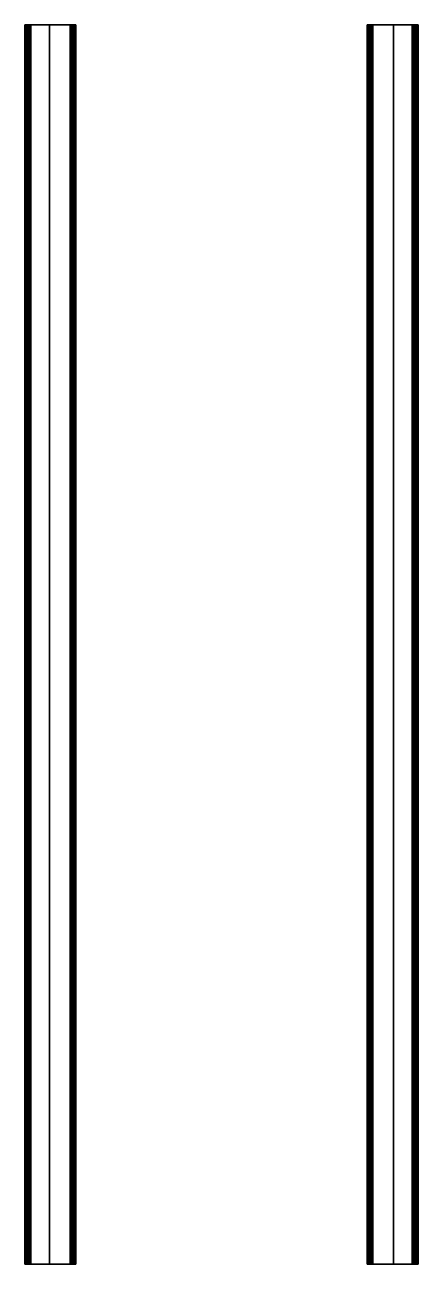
# Model space of a CAD drawing. Extents: x 0 to 139, y 0 to 438.
import ezdxf

# ---------------------------------------------------------------- set-up
doc = ezdxf.new("R2010")
doc.units = 0
doc.layers.add('ACESSORIOS', color=252, linetype='Continuous')

msp = doc.modelspace()

# ---------------------------------------------------------------- linework, layer by layer
at = {"layer": 'ACESSORIOS'}
for points in [[(1.48, 438, 14.44), (0, 438, 14.44), (0, 438, 2.09), (1.48, 438, 2.09)], [(0, 438, 14.44), (0, 438, 2.09), (0, 0, 2.09), (0, 0, 14.44)], [(1.48, 438, 14.44), (1.48, 438, 2.09), (1.48, 0, 2.09), (1.48, 0, 14.44)], [(8.7, 0, 1.48), (8.7, 438, 1.48), (2.08, 438, 1.49), (2.08, 0, 1.49)], [(8.7, 0), (8.7, 438), (2.08, 438), (2.08, 0)], [(15.97, 0, 16.52), (2.08, 0, 16.52), (2.08, 438, 16.52), (15.97, 438, 16.52)], [(15.97, 0, 15.04), (2.08, 0, 15.04), (2.08, 438, 15.04), (15.97, 438, 15.04)], [(2.08, 438, 15.04), (15.97, 438, 15.04), (15.97, 438, 16.52), (2.08, 438, 16.52)], [(8.7, 438), (8.7, 438, 1.48), (2.08, 438, 1.49), (2.08, 438)], [(8.7, 0), (8.7, 0, 1.48), (8.7, 438, 1.48), (8.7, 438)], [(16.57, 438, 0.22), (18.05, 438, 0.22), (18.05, 438, 14.44), (16.57, 438, 14.44)], [(16.57, 438, 0.22), (16.57, 0, 0.22), (18.05, 0, 0.22), (18.05, 438, 0.22)], [(16.57, 438, 14.44), (16.57, 438, 0.22), (16.57, 0, 0.22), (16.57, 0, 14.44)], [(18.05, 438, 14.44), (18.05, 438, 0.22), (18.05, 0, 0.22), (18.05, 0, 14.44)], [(122.32, 438, 0.22), (120.83, 438, 0.22), (120.83, 438, 14.44), (122.32, 438, 14.44)], [(122.32, 438, 0.22), (122.32, 0, 0.22), (120.83, 0, 0.22), (120.83, 438, 0.22)], [(120.83, 438, 14.44), (120.83, 438, 0.22), (120.83, 0, 0.22), (120.83, 0, 14.44)], [(122.32, 438, 14.44), (122.32, 438, 0.22), (122.32, 0, 0.22), (122.32, 0, 14.44)], [(136.8, 438, 15.04), (122.92, 438, 15.04), (122.92, 438, 16.52), (136.8, 438, 16.52)], [(122.92, 0, 16.52), (136.8, 0, 16.52), (136.8, 438, 16.52), (122.92, 438, 16.52)], [(122.92, 0, 15.04), (136.8, 0, 15.04), (136.8, 438, 15.04), (122.92, 438, 15.04)], [(130.18, 438), (130.18, 438, 1.48), (136.8, 438, 1.49), (136.8, 438)], [(130.18, 0, 1.48), (130.18, 438, 1.48), (136.8, 438, 1.49), (136.8, 0, 1.49)], [(130.18, 0), (130.18, 438), (136.8, 438), (136.8, 0)], [(130.18, 0), (130.18, 0, 1.48), (130.18, 438, 1.48), (130.18, 438)], [(137.4, 438, 14.44), (138.88, 438, 14.44), (138.88, 438, 2.09), (137.4, 438, 2.09)], [(137.4, 438, 14.44), (137.4, 438, 2.09), (137.4, 0, 2.09), (137.4, 0, 14.44)], [(138.88, 438, 14.44), (138.88, 438, 2.09), (138.88, 0, 2.09), (138.88, 0, 14.44)], [(1.48, 0, 14.44), (0, 0, 14.44), (0, 0, 2.09), (1.48, 0, 2.09)], [(2.08, 0, 15.04), (15.97, 0, 15.04), (15.97, 0, 16.52), (2.08, 0, 16.52)], [(8.7, 0), (8.7, 0, 1.48), (2.08, 0, 1.49), (2.08, 0)], [(16.57, 0, 0.22), (18.05, 0, 0.22), (18.05, 0, 14.44), (16.57, 0, 14.44)], [(122.32, 0, 0.22), (120.83, 0, 0.22), (120.83, 0, 14.44), (122.32, 0, 14.44)], [(136.8, 0, 15.04), (122.92, 0, 15.04), (122.92, 0, 16.52), (136.8, 0, 16.52)], [(130.18, 0), (130.18, 0, 1.48), (136.8, 0, 1.49), (136.8, 0)], [(137.4, 0, 14.44), (138.88, 0, 14.44), (138.88, 0, 2.09), (137.4, 0, 2.09)]]:
    msp.add_3dface(points, dxfattribs=at)

# ---------------------------------------------------------------- meshes
mesh = msp.add_polymesh((2, 7), dxfattribs=at)
for k, corner in enumerate([(2.08, 438, 15.04), (1.93, 438, 15.01), (1.78, 438, 14.95), (1.66, 438, 14.86), (1.57, 438, 14.74), (1.51, 438, 14.59), (1.48, 438, 14.44), (2.08, 438, 16.52), (1.55, 438, 16.45), (1.04, 438, 16.24), (0.61, 438, 15.91), (0.28, 438, 15.48), (0.07, 438, 14.97), (0, 438, 14.44)]):
    mesh.set_mesh_vertex(divmod(k, 7), corner)
mesh = msp.add_polymesh((2, 7), dxfattribs=at)
for k, corner in enumerate([(1.48, 438, 2.09), (1.51, 438, 1.93), (1.57, 438, 1.78), (1.66, 438, 1.66), (1.78, 438, 1.57), (1.93, 438, 1.51), (2.08, 438, 1.49), (0, 438, 2.09), (0.07, 438, 1.55), (0.28, 438, 1.04), (0.61, 438, 0.61), (1.04, 438, 0.28), (1.55, 438, 0.07), (2.08, 438)]):
    mesh.set_mesh_vertex(divmod(k, 7), corner)
mesh = msp.add_polymesh((2, 7), dxfattribs=at)
for k, corner in enumerate([(2.08, 0, 16.52), (1.55, 0, 16.45), (1.04, 0, 16.24), (0.61, 0, 15.91), (0.28, 0, 15.48), (0.07, 0, 14.97), (0, 0, 14.44), (2.08, 438, 16.52), (1.55, 438, 16.45), (1.04, 438, 16.24), (0.61, 438, 15.91), (0.28, 438, 15.48), (0.07, 438, 14.97), (0, 438, 14.44)]):
    mesh.set_mesh_vertex(divmod(k, 7), corner)
mesh = msp.add_polymesh((2, 7), dxfattribs=at)
for k, corner in enumerate([(0, 0, 2.09), (0.07, 0, 1.55), (0.28, 0, 1.04), (0.61, 0, 0.61), (1.04, 0, 0.28), (1.55, 0, 0.07), (2.08, 0), (0, 438, 2.09), (0.07, 438, 1.55), (0.28, 438, 1.04), (0.61, 438, 0.61), (1.04, 438, 0.28), (1.55, 438, 0.07), (2.08, 438)]):
    mesh.set_mesh_vertex(divmod(k, 7), corner)
mesh = msp.add_polymesh((2, 7), dxfattribs=at)
for k, corner in enumerate([(2.08, 438, 15.04), (1.93, 438, 15.01), (1.78, 438, 14.95), (1.66, 438, 14.86), (1.57, 438, 14.74), (1.51, 438, 14.59), (1.48, 438, 14.44), (2.08, 0, 15.04), (1.93, 0, 15.01), (1.78, 0, 14.95), (1.66, 0, 14.86), (1.57, 0, 14.74), (1.51, 0, 14.59), (1.48, 0, 14.44)]):
    mesh.set_mesh_vertex(divmod(k, 7), corner)
mesh = msp.add_polymesh((2, 7), dxfattribs=at)
for k, corner in enumerate([(2.08, 438, 1.49), (1.93, 438, 1.51), (1.78, 438, 1.57), (1.66, 438, 1.66), (1.57, 438, 1.78), (1.51, 438, 1.93), (1.48, 438, 2.09), (2.08, 0, 1.49), (1.93, 0, 1.51), (1.78, 0, 1.57), (1.66, 0, 1.66), (1.57, 0, 1.78), (1.51, 0, 1.93), (1.48, 0, 2.09)]):
    mesh.set_mesh_vertex(divmod(k, 7), corner)
mesh = msp.add_polymesh((2, 7), dxfattribs=at)
for k, corner in enumerate([(16.57, 438, 14.44), (16.54, 438, 14.59), (16.48, 438, 14.74), (16.39, 438, 14.86), (16.27, 438, 14.95), (16.12, 438, 15.01), (15.97, 438, 15.04), (18.05, 438, 14.44), (17.98, 438, 14.97), (17.77, 438, 15.48), (17.44, 438, 15.91), (17.01, 438, 16.24), (16.5, 438, 16.45), (15.97, 438, 16.52)]):
    mesh.set_mesh_vertex(divmod(k, 7), corner)
mesh = msp.add_polymesh((2, 7), dxfattribs=at)
for k, corner in enumerate([(15.97, 438, 15.04), (16.12, 438, 15.01), (16.27, 438, 14.95), (16.39, 438, 14.86), (16.48, 438, 14.74), (16.54, 438, 14.59), (16.57, 438, 14.44), (15.97, 0, 15.04), (16.12, 0, 15.01), (16.27, 0, 14.95), (16.39, 0, 14.86), (16.48, 0, 14.74), (16.54, 0, 14.59), (16.57, 0, 14.44)]):
    mesh.set_mesh_vertex(divmod(k, 7), corner)
mesh = msp.add_polymesh((2, 7), dxfattribs=at)
for k, corner in enumerate([(15.97, 0, 16.52), (16.5, 0, 16.45), (17.01, 0, 16.24), (17.44, 0, 15.91), (17.77, 0, 15.48), (17.98, 0, 14.97), (18.05, 0, 14.44), (15.97, 438, 16.52), (16.5, 438, 16.45), (17.01, 438, 16.24), (17.44, 438, 15.91), (17.77, 438, 15.48), (17.98, 438, 14.97), (18.05, 438, 14.44)]):
    mesh.set_mesh_vertex(divmod(k, 7), corner)
mesh = msp.add_polymesh((2, 7), dxfattribs=at)
for k, corner in enumerate([(122.32, 438, 14.44), (122.34, 438, 14.59), (122.4, 438, 14.74), (122.49, 438, 14.86), (122.62, 438, 14.95), (122.76, 438, 15.01), (122.92, 438, 15.04), (120.83, 438, 14.44), (120.9, 438, 14.97), (121.11, 438, 15.48), (121.44, 438, 15.91), (121.87, 438, 16.24), (122.38, 438, 16.45), (122.92, 438, 16.52)]):
    mesh.set_mesh_vertex(divmod(k, 7), corner)
mesh = msp.add_polymesh((2, 7), dxfattribs=at)
for k, corner in enumerate([(122.92, 0, 16.52), (122.38, 0, 16.45), (121.87, 0, 16.24), (121.44, 0, 15.91), (121.11, 0, 15.48), (120.9, 0, 14.97), (120.83, 0, 14.44), (122.92, 438, 16.52), (122.38, 438, 16.45), (121.87, 438, 16.24), (121.44, 438, 15.91), (121.11, 438, 15.48), (120.9, 438, 14.97), (120.83, 438, 14.44)]):
    mesh.set_mesh_vertex(divmod(k, 7), corner)
mesh = msp.add_polymesh((2, 7), dxfattribs=at)
for k, corner in enumerate([(122.92, 438, 15.04), (122.76, 438, 15.01), (122.62, 438, 14.95), (122.49, 438, 14.86), (122.4, 438, 14.74), (122.34, 438, 14.59), (122.32, 438, 14.44), (122.92, 0, 15.04), (122.76, 0, 15.01), (122.62, 0, 14.95), (122.49, 0, 14.86), (122.4, 0, 14.74), (122.34, 0, 14.59), (122.32, 0, 14.44)]):
    mesh.set_mesh_vertex(divmod(k, 7), corner)
mesh = msp.add_polymesh((2, 7), dxfattribs=at)
for k, corner in enumerate([(136.8, 438, 15.04), (136.95, 438, 15.01), (137.1, 438, 14.95), (137.22, 438, 14.86), (137.32, 438, 14.74), (137.38, 438, 14.59), (137.4, 438, 14.44), (136.8, 438, 16.52), (137.34, 438, 16.45), (137.84, 438, 16.24), (138.27, 438, 15.91), (138.6, 438, 15.48), (138.81, 438, 14.97), (138.88, 438, 14.44)]):
    mesh.set_mesh_vertex(divmod(k, 7), corner)
mesh = msp.add_polymesh((2, 7), dxfattribs=at)
for k, corner in enumerate([(137.4, 438, 2.09), (137.38, 438, 1.93), (137.32, 438, 1.78), (137.22, 438, 1.66), (137.1, 438, 1.57), (136.95, 438, 1.51), (136.8, 438, 1.49), (138.88, 438, 2.09), (138.81, 438, 1.55), (138.6, 438, 1.04), (138.27, 438, 0.61), (137.84, 438, 0.28), (137.34, 438, 0.07), (136.8, 438)]):
    mesh.set_mesh_vertex(divmod(k, 7), corner)
mesh = msp.add_polymesh((2, 7), dxfattribs=at)
for k, corner in enumerate([(136.8, 438, 15.04), (136.95, 438, 15.01), (137.1, 438, 14.95), (137.22, 438, 14.86), (137.32, 438, 14.74), (137.38, 438, 14.59), (137.4, 438, 14.44), (136.8, 0, 15.04), (136.95, 0, 15.01), (137.1, 0, 14.95), (137.22, 0, 14.86), (137.32, 0, 14.74), (137.38, 0, 14.59), (137.4, 0, 14.44)]):
    mesh.set_mesh_vertex(divmod(k, 7), corner)
mesh = msp.add_polymesh((2, 7), dxfattribs=at)
for k, corner in enumerate([(136.8, 0, 16.52), (137.34, 0, 16.45), (137.84, 0, 16.24), (138.27, 0, 15.91), (138.6, 0, 15.48), (138.81, 0, 14.97), (138.88, 0, 14.44), (136.8, 438, 16.52), (137.34, 438, 16.45), (137.84, 438, 16.24), (138.27, 438, 15.91), (138.6, 438, 15.48), (138.81, 438, 14.97), (138.88, 438, 14.44)]):
    mesh.set_mesh_vertex(divmod(k, 7), corner)
mesh = msp.add_polymesh((2, 7), dxfattribs=at)
for k, corner in enumerate([(138.88, 0, 2.09), (138.81, 0, 1.55), (138.6, 0, 1.04), (138.27, 0, 0.61), (137.84, 0, 0.28), (137.34, 0, 0.07), (136.8, 0), (138.88, 438, 2.09), (138.81, 438, 1.55), (138.6, 438, 1.04), (138.27, 438, 0.61), (137.84, 438, 0.28), (137.34, 438, 0.07), (136.8, 438)]):
    mesh.set_mesh_vertex(divmod(k, 7), corner)
mesh = msp.add_polymesh((2, 7), dxfattribs=at)
for k, corner in enumerate([(136.8, 438, 1.49), (136.95, 438, 1.51), (137.1, 438, 1.57), (137.22, 438, 1.66), (137.32, 438, 1.78), (137.38, 438, 1.93), (137.4, 438, 2.09), (136.8, 0, 1.49), (136.95, 0, 1.51), (137.1, 0, 1.57), (137.22, 0, 1.66), (137.32, 0, 1.78), (137.38, 0, 1.93), (137.4, 0, 2.09)]):
    mesh.set_mesh_vertex(divmod(k, 7), corner)
mesh = msp.add_polymesh((2, 7), dxfattribs=at)
for k, corner in enumerate([(2.08, 0, 15.04), (1.93, 0, 15.01), (1.78, 0, 14.95), (1.66, 0, 14.86), (1.57, 0, 14.74), (1.51, 0, 14.59), (1.48, 0, 14.44), (2.08, 0, 16.52), (1.55, 0, 16.45), (1.04, 0, 16.24), (0.61, 0, 15.91), (0.28, 0, 15.48), (0.07, 0, 14.97), (0, 0, 14.44)]):
    mesh.set_mesh_vertex(divmod(k, 7), corner)
mesh = msp.add_polymesh((2, 7), dxfattribs=at)
for k, corner in enumerate([(1.48, 0, 2.09), (1.51, 0, 1.93), (1.57, 0, 1.78), (1.66, 0, 1.66), (1.78, 0, 1.57), (1.93, 0, 1.51), (2.08, 0, 1.49), (0, 0, 2.09), (0.07, 0, 1.55), (0.28, 0, 1.04), (0.61, 0, 0.61), (1.04, 0, 0.28), (1.55, 0, 0.07), (2.08, 0)]):
    mesh.set_mesh_vertex(divmod(k, 7), corner)
mesh = msp.add_polymesh((2, 7), dxfattribs=at)
for k, corner in enumerate([(16.57, 0, 14.44), (16.54, 0, 14.59), (16.48, 0, 14.74), (16.39, 0, 14.86), (16.27, 0, 14.95), (16.12, 0, 15.01), (15.97, 0, 15.04), (18.05, 0, 14.44), (17.98, 0, 14.97), (17.77, 0, 15.48), (17.44, 0, 15.91), (17.01, 0, 16.24), (16.5, 0, 16.45), (15.97, 0, 16.52)]):
    mesh.set_mesh_vertex(divmod(k, 7), corner)
mesh = msp.add_polymesh((2, 7), dxfattribs=at)
for k, corner in enumerate([(122.32, 0, 14.44), (122.34, 0, 14.59), (122.4, 0, 14.74), (122.49, 0, 14.86), (122.62, 0, 14.95), (122.76, 0, 15.01), (122.92, 0, 15.04), (120.83, 0, 14.44), (120.9, 0, 14.97), (121.11, 0, 15.48), (121.44, 0, 15.91), (121.87, 0, 16.24), (122.38, 0, 16.45), (122.92, 0, 16.52)]):
    mesh.set_mesh_vertex(divmod(k, 7), corner)
mesh = msp.add_polymesh((2, 7), dxfattribs=at)
for k, corner in enumerate([(136.8, 0, 15.04), (136.95, 0, 15.01), (137.1, 0, 14.95), (137.22, 0, 14.86), (137.32, 0, 14.74), (137.38, 0, 14.59), (137.4, 0, 14.44), (136.8, 0, 16.52), (137.34, 0, 16.45), (137.84, 0, 16.24), (138.27, 0, 15.91), (138.6, 0, 15.48), (138.81, 0, 14.97), (138.88, 0, 14.44)]):
    mesh.set_mesh_vertex(divmod(k, 7), corner)
mesh = msp.add_polymesh((2, 7), dxfattribs=at)
for k, corner in enumerate([(137.4, 0, 2.09), (137.38, 0, 1.93), (137.32, 0, 1.78), (137.22, 0, 1.66), (137.1, 0, 1.57), (136.95, 0, 1.51), (136.8, 0, 1.49), (138.88, 0, 2.09), (138.81, 0, 1.55), (138.6, 0, 1.04), (138.27, 0, 0.61), (137.84, 0, 0.28), (137.34, 0, 0.07), (136.8, 0)]):
    mesh.set_mesh_vertex(divmod(k, 7), corner)

doc.saveas('drawing.dxf')
